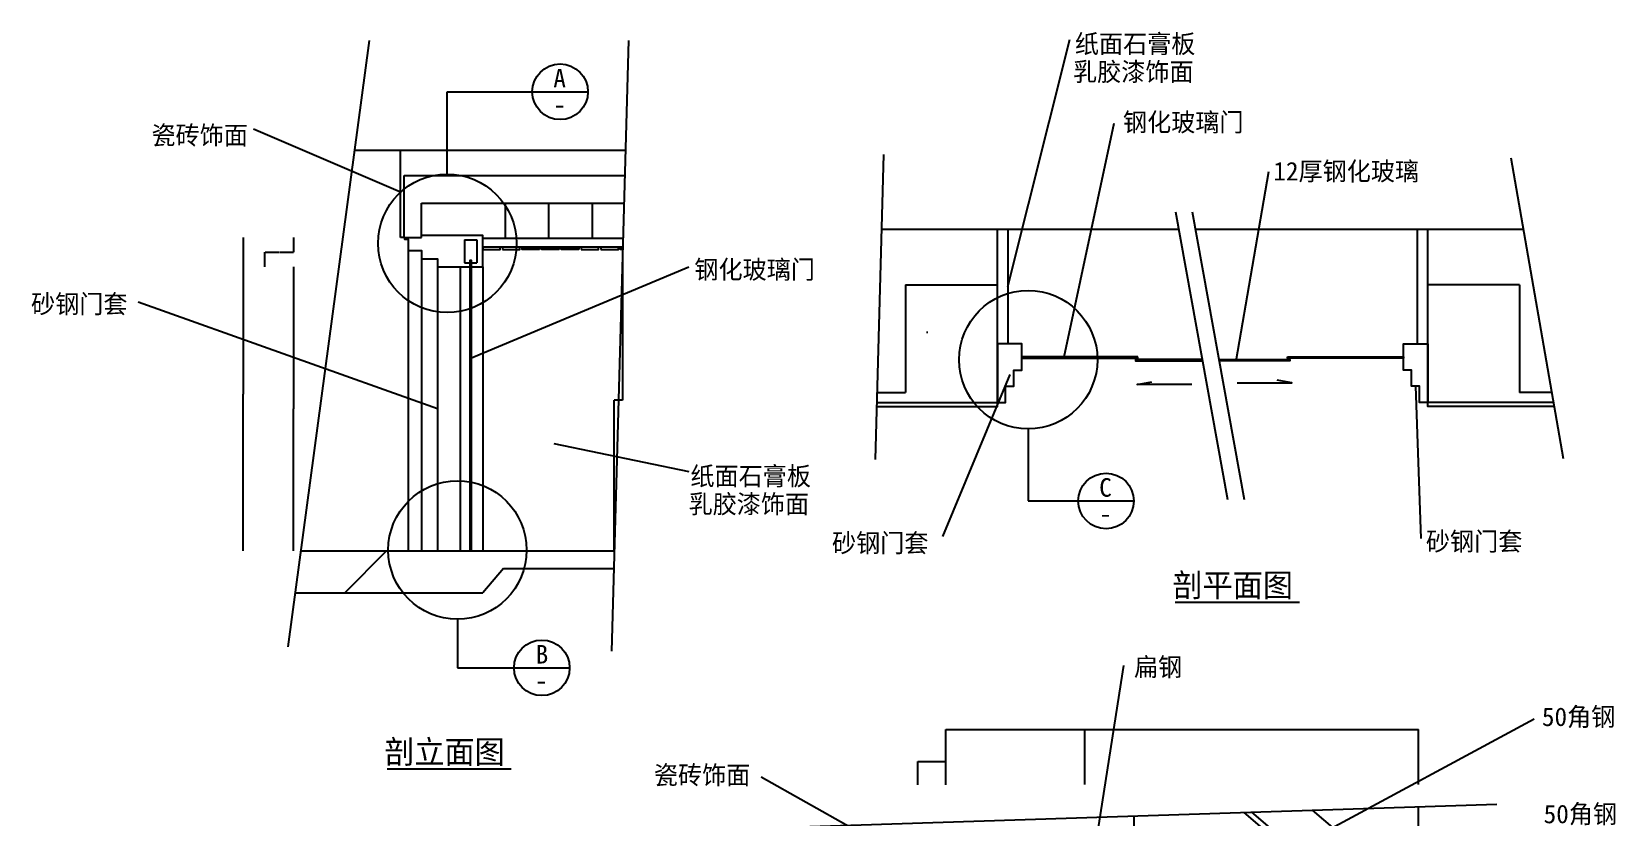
# Model space of a CAD drawing. Header units: metres. Extents: x -687 to 12991, y 0 to 20324.
# Drawn here: x -687 to 12977, y 13547 to 20324 of the extents above; entities that cross this region are included whole.
import ezdxf

# ---------------------------------------------------------------- set-up
doc = ezdxf.new("R2010")
doc.units = ezdxf.units.M
for name, color, linetype in [('2', 2, 'Continuous'), ('3', 3, 'Continuous'), ('4', 4, 'Continuous'), ('7', 7, 'Continuous'), ('DIM', 3, 'Continuous'), ('TEXT', 3, 'Continuous')]:
    doc.layers.add(name, color=color, linetype=linetype)
doc.dimstyles.get("Standard").update_dxf_attribs({"dimtxt": 2.5, "dimasz": 2.5, "dimexe": 1.25, "dimexo": 0.625, "dimtad": 1, "dimcen": 2.5, "dimazin": 3, "dimtfac": 1, "dimtmove": 0, "dimatfit": 3})

# ---------------------------------------------------------------- blocks, each defined once
blk = doc.blocks.new('*D3')
for p, q in [((8399.34, 13830.51), (8399.34, 14303.89)), ((8399.59, 14303.89), (9837.84, 14303.89)), ((9840.84, 14303.89), (11279.09, 14303.89)), ((11279.34, 13830.51), (11279.34, 14303.89))]:
    blk.add_line(p, q)
at = {"layer": 'Defpoints'}
for p in [(8399.34, 14303.89), (8399.34, 13830.51), (11279.34, 13830.51)]:
    blk.add_point(p, dxfattribs=at)
at = {"layer": 'DIM', "insert": (9839.34, 14303.89), "char_height": 1, "attachment_point": 5}
blk.add_mtext('360', dxfattribs=at)
blk = doc.blocks.new('*D27')
for p, q in [((1571.53, 18295.53), (1571.53, 17070.03)), ((1571.28, 17070.03), (1571.03, 17070.03)), ((1571.53, 15844.53), (1571.53, 17070.03)), ((1571.53, 17070.03), (1571.53, 17070.03)), ((1571.78, 17070.03), (1572.03, 17070.03))]:
    blk.add_line(p, q)
at = {"layer": 'Defpoints'}
for p in [(1571.53, 18295.53), (1571.53, 17070.03), (1571.53, 15844.53)]:
    blk.add_point(p, dxfattribs=at)
at = {"layer": 'DIM', "insert": (1571.53, 17071.155), "char_height": 1, "attachment_point": 5}
blk.add_mtext('0', dxfattribs=at)
blk = doc.blocks.new('*D28')
for p, q in [((1136.9, 18549.53), (1136.9, 17197.03)), ((1136.65, 17197.03), (1136.4, 17197.03)), ((1136.9, 15844.53), (1136.9, 17197.03)), ((1136.9, 17197.03), (1136.9, 17197.03)), ((1137.15, 17197.03), (1137.4, 17197.03))]:
    blk.add_line(p, q)
at = {"layer": 'Defpoints'}
for p in [(1136.9, 18549.53), (1136.9, 17197.03), (1136.9, 15844.53)]:
    blk.add_point(p, dxfattribs=at)
at = {"layer": '3', "insert": (1136.9, 17198.155), "char_height": 1, "attachment_point": 5}
blk.add_mtext('0', dxfattribs=at)
blk = doc.blocks.new('*D29')
for p, q in [((1571.53, 18549.53), (1571.53, 18422.53)), ((1325.9, 18295.53), (1325.9, 18422.53)), ((1326.15, 18422.53), (1445.715, 18422.53)), ((1451.715, 18422.53), (1571.28, 18422.53))]:
    blk.add_line(p, q)
at = {"layer": 'Defpoints'}
for p in [(1571.53, 18549.53), (1325.9, 18422.53), (1325.9, 18295.53)]:
    blk.add_point(p, dxfattribs=at)
at = {"layer": 'DIM', "insert": (1448.715, 18422.53), "char_height": 1, "attachment_point": 5}
blk.add_mtext('245,63', dxfattribs=at)
blk = doc.blocks.new('*D30')
for p, q in [((4409.95, 18444.03), (4409.95, 17144.28)), ((4371.965, 17144.28), (4338.73, 17144.28)), ((4338.98, 15844.53), (4338.98, 17144.28)), ((4410.2, 17144.28), (4376.965, 17144.28))]:
    blk.add_line(p, q)
at = {"layer": 'Defpoints'}
for p in [(4409.95, 18444.03), (4409.95, 17144.28), (4338.98, 15844.53)]:
    blk.add_point(p, dxfattribs=at)
at = {"layer": '3', "insert": (4374.465, 17144.28), "char_height": 1, "attachment_point": 5}
blk.add_mtext('70,97', dxfattribs=at)
blk = doc.blocks.new('*D31')
for p, q in [((7199.34, 13829.31), (7199.34, 14303.89)), ((7199.59, 14303.89), (7797.84, 14303.89)), ((7800.84, 14303.89), (8399.09, 14303.89)), ((8399.34, 13829.31), (8399.34, 14303.89))]:
    blk.add_line(p, q)
at = {"layer": 'Defpoints'}
for p in [(7199.34, 14303.89), (7199.34, 13829.31), (8399.34, 13829.31)]:
    blk.add_point(p, dxfattribs=at)
at = {"layer": 'DIM', "insert": (7799.34, 14303.89), "char_height": 1, "attachment_point": 5}
blk.add_mtext('150', dxfattribs=at)
blk = doc.blocks.new('*D33')
for p, q in [((6959.34, 13828.11), (6959.34, 14028.32)), ((6959.59, 14028.32), (7078.34, 14028.32)), ((7080.34, 14028.32), (7199.09, 14028.32)), ((7199.34, 13828.11), (7199.34, 14028.32))]:
    blk.add_line(p, q)
at = {"layer": 'Defpoints'}
for p in [(6959.34, 14028.32), (6959.34, 13828.11), (7199.34, 13828.11)]:
    blk.add_point(p, dxfattribs=at)
at = {"layer": 'DIM', "insert": (7079.34, 14028.32), "char_height": 1, "attachment_point": 5}
blk.add_mtext('30', dxfattribs=at)

msp = doc.modelspace()

# ---------------------------------------------------------------- hatches: boundary and pattern name
at = {"layer": '3'}
h = msp.add_hatch(dxfattribs=at)
h.set_pattern_fill('ANSI31', scale=1000)
h.paths.add_polyline_path([(3011.04, 19084.53, -0.19), (3384.8, 18844.53), (4422.48, 18844.53), (4429.16, 19084.53)])
h.paths.add_polyline_path([(3384.8, 18844.53, 0.19), (3011.04, 19084.53), (2785.85, 19084.53, 0.12), (2525.59, 18964.51), (2525.59, 18549.53), (2530.59, 18549.53), (2675.59, 18549.53), (2675.59, 18844.53)])
h.paths.add_polyline_path([(2525.59, 19084.53), (2525.59, 18964.51, -0.12), (2785.85, 19084.53)])
h = msp.add_hatch(dxfattribs=at)
h.set_pattern_fill('AR-CONC', scale=50)
h.paths.add_polyline_path([(3011.04, 19084.53, -0.19), (3384.8, 18844.53), (4422.48, 18844.53), (4429.16, 19084.53)])
h.paths.add_polyline_path([(3384.8, 18844.53, 0.19), (3011.04, 19084.53), (2785.85, 19084.53, 0.12), (2525.59, 18964.51), (2525.59, 18549.53), (2530.59, 18549.53), (2675.59, 18549.53), (2675.59, 18844.53)])
h.paths.add_polyline_path([(2525.59, 19084.53), (2525.59, 18964.51, -0.12), (2785.85, 19084.53)])
h = msp.add_hatch(dxfattribs=at)
h.set_pattern_fill('AR-CONC', scale=50)
h.paths.add_polyline_path([(12150.51, 18140.44), (11357.8, 18140.44), (11357.8, 17125.44), (12445.29, 17125.44), (12430.48, 17210.44), (12150.51, 17210.44)])
h.paths.add_polyline_path([(7645.7, 18029.11), (7645.7, 18140.44), (6852.99, 18140.44), (6852.99, 17210.44), (6609.5, 17210.44), (6607.2, 17125.44), (7441.52, 17125.44, -0.17), (7314, 17494.24, -0.28)])
h.paths.add_polyline_path([(7645.7, 17630.44), (7645.7, 18029.11, 0.28), (7314, 17494.24, 0.17), (7441.52, 17125.44), (7645.7, 17125.44)])
h = msp.add_hatch(dxfattribs=at)
h.set_pattern_fill('ANSI31', scale=1000)
h.paths.add_polyline_path([(7645.7, 18029.11), (7645.7, 18140.44), (6852.99, 18140.44), (6852.99, 17210.44), (6609.5, 17210.44), (6607.2, 17125.44), (7441.52, 17125.44, -0.17), (7314, 17494.24, -0.28)])
h.paths.add_polyline_path([(7645.7, 17630.44), (7645.7, 18029.11, 0.28), (7314, 17494.24, 0.17), (7441.52, 17125.44), (7645.7, 17125.44)])
h.paths.add_polyline_path([(12150.51, 18140.44), (11357.8, 18140.44), (11357.8, 17125.44), (12445.29, 17125.44), (12430.48, 17210.44), (12150.51, 17210.44)])
h = msp.add_hatch(dxfattribs=at)
h.set_pattern_fill('ANSI31', scale=1000)
h.paths.add_polyline_path([(2389.17, 15844.53, 0.16), (2515.96, 15484.53), (3204.59, 15484.53), (3383.07, 15694.53), (3562.04, 15694.53, 0.06), (3583.26, 15844.53), (3204.59, 15844.53)])
h.paths.add_polyline_path([(2515.96, 15484.53, -0.16), (2389.17, 15844.53), (1633.51, 15844.53), (1585.18, 15484.53)])
h.paths.add_polyline_path([(4334.81, 15694.53), (4338.98, 15844.53), (3583.26, 15844.53, -0.06), (3562.04, 15694.53)])

# ---------------------------------------------------------------- linework, layer by layer
at = {"layer": '2'}
for p, q in [((2525.59, 19084.53), (4429.16, 19084.53)), ((2525.59, 18549.53), (2525.59, 19084.53)), ((2675.59, 18844.53), (4422.48, 18844.53)), ((2675.59, 18549.53), (2675.59, 18844.53)), ((2530.59, 18549.53), (2675.59, 18549.53)), ((2530.59, 18549.53), (2675.59, 18549.53)), ((2530.59, 18549.53), (2675.59, 18549.53)), ((6852.99, 18140.44), (6852.99, 17210.44)), ((6852.99, 18140.44), (7645.7, 18140.44)), ((12150.51, 18140.44), (11357.8, 18140.44)), ((12150.51, 18140.44), (12150.51, 17210.44)), ((6609.5, 17210.44), (6852.99, 17210.44)), ((12430.48, 17210.44), (12150.51, 17210.44)), ((1633.51, 15844.53), (3204.59, 15844.53)), ((3204.59, 15844.53), (4338.98, 15844.53)), ((3383.07, 15694.53), (3204.59, 15484.53)), ((3383.07, 15694.53), (4334.81, 15694.53)), ((1585.18, 15484.53), (3204.59, 15484.53))]:
    msp.add_line(p, q, dxfattribs=at)
for points in [[(6607.2, 17125.44), (7645.7, 17125.44), (7645.7, 18620.43)], [(12445.29, 17125.44), (11357.8, 17125.44), (11357.8, 18620.43)]]:
    msp.add_lwpolyline(points, dxfattribs=at)
at = {"layer": '3'}
for p, q in [((2224.64, 20247.64), (1522.56, 15018.12)), ((4461.53, 20247.64), (4314.89, 14978.81)), ((2898.44, 19805.76), (4112.16, 19805.76)), ((2898.44, 19095.24), (2898.44, 19805.76)), ((2097.81, 19302.94), (4435.24, 19302.94)), ((6593.9, 16633.86), (6665.06, 19263.36)), ((12529.8, 16640.48), (12078.22, 19231.88)), ((3399.59, 18540.03), (3399.59, 18844.53)), ((3775.59, 18540.03), (3775.59, 18844.53)), ((4151.59, 18540.03), (4151.59, 18844.53)), ((9182.6, 18768.82), (9631.53, 16288.49)), ((9325.02, 18768.82), (9773.95, 16288.49)), ((6647.66, 18620.43), (9209.45, 18620.43)), ((9351.88, 18620.43), (12184.77, 18620.43)), ((3046.28, 18527.25), (3046.28, 18328.67)), ((3046.28, 18527.25), (3154.59, 18527.25)), ((3154.59, 18527.25), (3154.59, 18328.67)), ((3046.28, 18328.67), (3154.59, 18328.67)), ((7911.1, 16897.14), (7911.1, 16275.69)), ((7911.1, 16275.69), (8822.13, 16275.69)), ((2986.21, 15255.38), (2986.21, 14836.31)), ((2986.21, 14836.31), (3954.51, 14836.31)), ((6028.14, 13467.4), (11953.07, 13659))]:
    msp.add_line(p, q, dxfattribs=at)
for points in [[(3204.59, 18444.03), (3354.59, 18444.03), (3354.59, 18464.03), (3204.59, 18464.03)], [(3374.59, 18444.03), (3524.59, 18444.03), (3524.59, 18464.03), (3374.59, 18464.03)], [(3694.59, 18444.03), (3544.59, 18444.03), (3544.59, 18464.03), (3694.59, 18464.03)], [(3864.59, 18444.03), (3714.59, 18444.03), (3714.59, 18464.03), (3864.59, 18464.03)], [(4034.59, 18444.03), (3884.59, 18444.03), (3884.59, 18464.03), (4034.59, 18464.03)], [(4054.59, 18444.03), (4204.59, 18444.03), (4204.59, 18464.03), (4054.59, 18464.03)], [(4224.59, 18444.03), (4374.59, 18444.03), (4374.59, 18464.03), (4224.59, 18464.03)], [(3094.43, 15850.75), (3106.43, 15850.75), (3106.43, 18350.75), (3094.43, 18350.75)], [(8855.7, 17520.44), (7855.7, 17520.44), (7855.7, 17508.44), (8855.7, 17508.44)], [(10147.8, 17520.44), (11147.8, 17520.44), (11147.8, 17508.44), (10147.8, 17508.44)]]:
    msp.add_lwpolyline(points, close=True, dxfattribs=at)
for points in [[(4409.95, 18444.03), (4394.59, 18444.03), (4394.59, 18464.03), (4410.51, 18464.03)], [(9412.98, 17495.94), (8835.7, 17495.94), (8835.7, 17483.94), (9415.16, 17483.94)], [(9555.41, 17495.94), (10167.8, 17495.94), (10167.8, 17483.94), (9557.58, 17483.94)], [(9322.48, 17281.17), (8850.44, 17281.17), (8977.08, 17304.18)], [(9713.63, 17293.58), (10185.67, 17293.58), (10059.02, 17316.59)]]:
    msp.add_lwpolyline(points, dxfattribs=at)
for centre in [(3872.16, 19805.76), (8582.13, 16275.69), (3714.51, 14836.31)]:
    msp.add_circle(centre, 240, dxfattribs=at)
at = {"layer": '4'}
for p, q in [((2495.59, 18549.53), (2495.59, 19302.94)), ((2530.59, 18549.53), (2495.59, 18549.53)), ((2560.59, 18435.53), (2560.59, 15844.53)), ((3204.59, 18295.53), (3204.59, 15844.53)), ((8822.7, 13557.77), (8822.7, 12835.34))]:
    msp.add_line(p, q, dxfattribs=at)
for points in [[(2530.59, 18549.53), (2530.59, 18534.53), (2560.59, 18534.53), (2560.59, 18435.53), (2675.59, 18435.53), (2675.59, 18365.53), (2815.59, 18365.53), (2815.59, 18295.53), (3204.59, 18295.53), (3204.59, 18564.53), (2675.59, 18564.53)], [(6606.26, 17090.44), (7645.7, 17090.44), (7645.7, 17125.44)], [(12451.39, 17090.44), (11357.8, 17090.44), (11357.8, 17125.44)], [(9770.34, 13588.41), (10991.61, 12544.87), (11262.6, 12839.45), (10363.63, 13607.6)]]:
    msp.add_lwpolyline(points, dxfattribs=at)
for points in [[(7645.7, 17630.44), (7645.7, 17125.44), (7715.7, 17125.44), (7715.7, 17265.44), (7785.7, 17265.44), (7785.7, 17405.44), (7855.7, 17405.44), (7855.7, 17630.44), (7645.7, 17630.44)], [(11357.8, 17630.44), (11357.8, 17125.44), (11287.8, 17125.44), (11287.8, 17265.44), (11217.8, 17265.44), (11217.8, 17405.44), (11147.8, 17405.44), (11147.8, 17630.44), (11357.8, 17630.44)]]:
    msp.add_lwpolyline(points, close=True, dxfattribs=at)
at = {"layer": '7'}
for p, q in [((7735.7, 18620.43), (7735.7, 17630.44)), ((11267.8, 18620.43), (11267.8, 17630.44)), ((2675.59, 18365.53), (2675.59, 15844.53)), ((2815.59, 18295.53), (2815.59, 15844.53)), ((3010.09, 18295.53), (3010.09, 15844.53)), ((11022.79, 12581.37), (9841.54, 13590.72))]:
    msp.add_line(p, q, dxfattribs=at)
for points in [[(4410.51, 18540.03), (3204.59, 18540.03)], [(4410.51, 18464.03), (3204.59, 18464.03)]]:
    msp.add_lwpolyline(points, dxfattribs=at)
msp.add_lwpolyline([(11239.34, 12203.34), (11239.34, 11667.23), (11103.34, 11667.23, 0.41), (11079.34, 11643.23), (11079.34, 11374.47, 0.41), (11103.34, 11350.47), (11207.76, 11350.47), (11207.76, 11390.47), (11119.34, 11390.47), (11119.34, 11627.23), (11255.34, 11627.23, 0.41), (11279.34, 11651.23), (11279.34, 13637.21)], format="xyb", dxfattribs=at)
at = {"layer": 'DIM'}
for centre in [(2898.44, 18498.14), (7911.1, 17494.24), (2986.21, 15852.48)]:
    msp.add_circle(centre, 597.1, dxfattribs=at)
at = {"layer": 'TEXT'}
for p, q in [((9179.88, 15401.5), (10251.57, 15401.5)), ((2378.98, 13963.74), (3450.67, 13963.74))]:
    msp.add_line(p, q, dxfattribs=at)

# ---------------------------------------------------------------- texts
for s, height, p in [('纸面石膏板', 160, (8313.36, 20138.97)), ('A', 160, (3813.43, 19842.71)), ('乳胶漆饰面', 160, (8297.64, 19898.04)), ('-', 160, (3813.43, 19616.06)), ('钢化玻璃门', 160, (8728.82, 19463.16)), ('瓷砖饰面', 160, (346.52, 19350.78)), ('12厚钢化玻璃', 160, (10025.64, 19040.43)), ('钢化玻璃门', 160, (5030.66, 18192.31)), ('砂钢门套', 160, (-692.4, 17894.87)), ('纸面石膏板', 160, (4996.41, 16410.33)), ('C', 160, (8523.34, 16312.63)), ('乳胶漆饰面', 160, (4980.69, 16169.4)), ('-', 160, (8523.39, 16085.99)), ('砂钢门套', 160, (6218.26, 15833.06)), ('砂钢门套', 160, (11342.24, 15847.05)), ('剖平面图', 200, (9155.35, 15449.33)), ('B', 160, (3661.03, 14873.26)), ('扁钢', 160, (8823.84, 14764.22)), ('-', 160, (3655.78, 14646.61)), ('50角钢', 160, (12342.88, 14334.12)), ('剖立面图', 200, (2354.45, 14011.56)), ('瓷砖饰面', 160, (4681.29, 13831.43)), ('50角钢', 160, (12357.87, 13495.69))]:
    msp.add_text(s, height=height, dxfattribs=at).set_placement(p)

# ---------------------------------------------------------------- dimensions: what is measured, and where the dimension line sits
at = {"layer": '3'}
for base, p1, p2, picture, middle in [((1136.9, 17197.03), (1136.9, 18549.53), (1136.9, 15844.53), '*D28', (1136.9, 17198.155)), ((4409.95, 17144.28), (4409.95, 18444.03), (4338.98, 15844.53), '*D30', (4374.465, 17144.28))]:
    dim = msp.add_linear_dim(base=base, p1=p1, p2=p2, dimstyle='Standard', dxfattribs=at)
    dim.commit()
    dim.dimension.update_dxf_attribs({"geometry": picture, "text_midpoint": middle})
at = {"layer": 'DIM'}
for base, p1, p2, picture, middle in [((1325.9, 18422.53), (1325.9, 18295.53), (1571.53, 18549.53), '*D29', (1448.715, 18422.53)), ((1571.53, 17070.03), (1571.53, 18295.53), (1571.53, 15844.53), '*D27', (1571.53, 17071.155))]:
    dim = msp.add_linear_dim(base=base, p1=p1, p2=p2, dimstyle='Standard', dxfattribs=at)
    dim.commit()
    dim.dimension.update_dxf_attribs({"geometry": picture, "text_midpoint": middle})
for base, p1, p2, text, picture, middle in [((7199.34, 14303.89), (7199.34, 13829.31), (8399.34, 13829.31), '150', '*D31', (7799.34, 14303.89)), ((8399.34, 14303.89), (8399.34, 13830.51), (11279.34, 13830.51), '360', '*D3', (9839.34, 14303.89)), ((6959.34, 14028.32), (6959.34, 13828.11), (7199.34, 13828.11), '30', '*D33', (7079.34, 14028.32))]:
    dim = msp.add_linear_dim(base=base, p1=p1, p2=p2, text=text, dimstyle='Standard', dxfattribs=at)
    dim.commit()
    dim.dimension.update_dxf_attribs({"geometry": picture, "text_midpoint": middle})

# ---------------------------------------------------------------- leaders
at = {"layer": '3'}
for points in [[(7735.7, 18125.43), (8269.23, 20255.47)], [(2495.59, 18938.86), (1226.33, 19483.95)], [(8220.47, 17517.91), (8653.96, 19534.07)], [(9704.34, 17484.58), (9987.77, 19117.5)], [(3094.43, 17504.63), (4983.33, 18296.22)], [(2815.59, 17070.03), (232.63, 17990.93)], [(7753.64, 17367.94), (7170.09, 15968.3)], [(11252.8, 17265.44), (11298.6, 15951.33)], [(3817.82, 16771.58), (4983.29, 16530.6)], [(8320.28, 12203.34), (8734.6, 14856.15)], [(6959.34, 13133.16), (5607.66, 13892.6)]]:
    msp.add_leader(points, dimstyle='Standard', dxfattribs=at)
at = {"layer": 'DIM'}
msp.add_leader([(10410.28, 13390.69), (12277.53, 14395.07)], dimstyle='Standard', dxfattribs=at)

doc.saveas('drawing.dxf')
